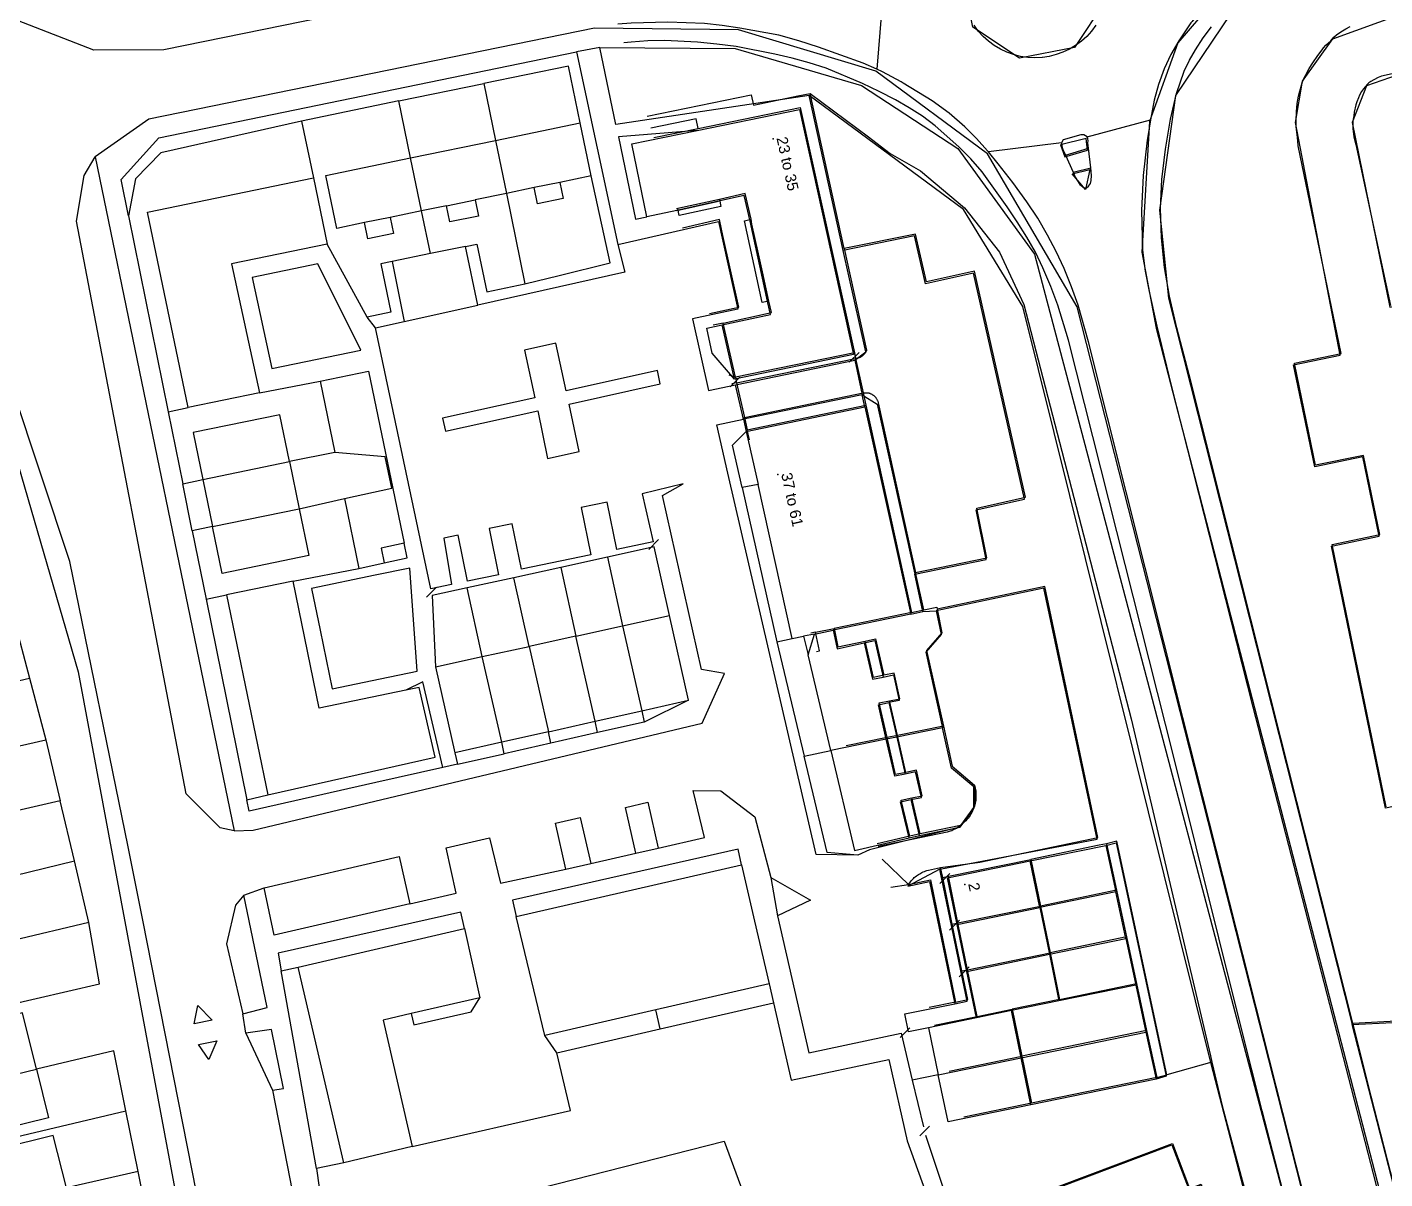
# Model space of a CAD drawing. Header units: millimetres. Extents: x 111502 to 977541, y 8702 to 1044108.
# Drawn here: x 488560.1 to 488700.3, y 243180.8 to 243299.7 of the extents above; entities that cross this region are included whole.
import ezdxf
from ezdxf.enums import TextEntityAlignment as Align

# ---------------------------------------------------------------- set-up
doc = ezdxf.new("R2010")
doc.units = ezdxf.units.MM
doc.header["$LTSCALE"] = 0.25
doc.linetypes.add('DASHED2', pattern=[9.525, 6.35, -3.175])
doc.layers.add('E HVSS As Laid HV', color=10, linetype='Continuous')
doc.layers.add('X HVSS Site Background', color=8, linetype='Continuous')
doc.styles.add('85C29BD3-77E0-4928-B775-6F', font='arial.ttf', dxfattribs={"height": 0.2})

# ---------------------------------------------------------------- blocks, each defined once
blk = doc.blocks.new('Gas OS')
at = {"layer": 'X HVSS Site Background'}
for points in [[(346.12, -346.82), (348.78, -346.41), (350.73, -347.94), (364.46, -344.7), (365.67, -342.51), (370.52, -342.72), (373.09, -348.61), (384.52, -397.31), (385.2, -405.78), (383.54, -415.75), (378.53, -420.52), (366.49, -422.42), (344.78, -425.2), (306.03, -433.14), (298.8, -433.17), (290.9, -430.11), (282.53, -423.77), (264.3, -401.51), (239.94, -377.26), (236.43, -369.12), (237.87, -363.28), (242.52, -360.11), (247.83, -360.65), (246.36, -362.08)], [(248.84, -565.23), (304.54, -560.59), (308.9, -558.12), (309.85, -553.42), (303.86, -523.04), (302.34, -515.46), (296.33, -485.98), (284.43, -450.33)], [(531.73, -394.99), (525.18, -394.57), (438.22, -412.58), (427.91, -416.68), (418.63, -423.22), (410.74, -432.4), (407.82, -440.54), (407, -454.02), (408.49, -461.87), (445.43, -604.54)], [(444.89, -596.49), (428.72, -533.82), (437.07, -533.39), (453.19, -529.29), (448.7, -508.07), (448.04, -504.93), (449.18, -504.69), (454.34, -528.99), (453.19, -529.29)], [(268.1, -431.25), (263.46, -422.75), (259.16, -415.39), (256.9, -412.11), (251.89, -405.9), (252.65, -405.12), (256.85, -410.22), (267.86, -425.8), (288.06, -466.04), (297.18, -497.37), (307.95, -555.05), (305.47, -558.38), (293.53, -560.2), (248.78, -563.23), (237.42, -562.42)], [(475.89, -426.94), (472.11, -427.83), (472.74, -431.27), (468.2, -432.24), (468.48, -433.52), (473.02, -432.53), (476.7, -430.34), (475.89, -426.94), (475.23, -423.84), (471.74, -407.38), (440.65, -413.78), (429.58, -418.03), (418.06, -426.6), (410.49, -437.85), (408.84, -449.69), (409.78, -458.77), (428.72, -533.82)], [(448.7, -508.07), (444.17, -509.01), (436.65, -510.55), (432.18, -511.48), (426.59, -484.39), (431.51, -483.37), (429.83, -475.18), (424.87, -476.21), (422.69, -465.68), (427.51, -464.68), (422.87, -440.64), (423.62, -436.37), (426.74, -432), (433.88, -429.43), (435.15, -429.17), (434.14, -424.41), (456.32, -419.72), (457.95, -427.43), (475.23, -423.84)], [(499.25, -727.76), (491.44, -715.97), (440.42, -611.9), (434.13, -592.51), (400.33, -459.68), (391.07, -443.86), (379.53, -435.34), (365.38, -431.08), (350.48, -430.91), (304.47, -440.29), (298.94, -444.2), (313.27, -513.82), (311.85, -513.48), (308.33, -509.97), (297.02, -450.84), (297.81, -446.13), (298.94, -444.2)], [(351.06, -432.9), (365.03, -433), (378.07, -436.81), (388.02, -443.34), (395.93, -454.23), (435.86, -605.28)], [(431.97, -606.32), (414.18, -537.86), (394.73, -459.63), (388.6, -449.62), (372.66, -437.84), (352.69, -440.83), (351.06, -432.9), (348.64, -433.34), (352.92, -453.25), (363.3, -450.86), (365.3, -459.91), (360.62, -460.92), (362.28, -468.31), (365.07, -467.74), (377.37, -465.2), (378.51, -464.34), (376.19, -453.87), (372.66, -437.84)], [(330.3, -438.41), (320.25, -440.49), (305.72, -443.77), (303.09, -446.47), (302.38, -450.28), (301.62, -446.53), (305.52, -442.24), (348.64, -433.34)], [(350.15, -446.16), (349.01, -440.68), (347.81, -434.81), (339.05, -436.61)], [(437.52, -440.18), (436.41, -435), (434.18, -435.49), (430.21, -436.86), (428.72, -440.64), (432.62, -459.72), (439.31, -458.35), (438.98, -456.71), (437.39, -457.04), (436.6, -453.22), (435.08, -453.57), (434.72, -446.18)], [(335.22, -449.24), (338.17, -448.64), (338.51, -450.3), (335.57, -450.91), (335.22, -449.24), (332.64, -449.78), (331.5, -444.3), (330.3, -438.41), (339.05, -436.61), (340.27, -442.49), (341.4, -447.97), (338.17, -448.64)], [(361.09, -441.45), (371.65, -439.28), (377.23, -464.61), (364.95, -467.14), (363.68, -461.55)], [(320.25, -440.49), (321.47, -446.36)], [(333.56, -454.18), (332.64, -449.78), (329.4, -450.44), (329.75, -452.11), (327.1, -452.64), (326.76, -450.98), (323.89, -451.58), (322.76, -446.1), (331.5, -444.3), (340.27, -442.49), (349.01, -440.68)], [(359, -449.72), (363.29, -448.77), (359, -449.72), (355.9, -450.39), (354.34, -442.84), (361.09, -441.45), (352.96, -442.11), (354.72, -450.63), (355.9, -450.39)], [(315.89, -468.57), (308.52, -470.08), (304.35, -449.89), (321.47, -446.36), (322.88, -453.21), (313.02, -455.25), (315.89, -468.57), (322.15, -467.37), (327.17, -466.32), (330.84, -484.09), (328.45, -484.6), (328.78, -486.12)], [(346.91, -446.83), (344.27, -447.37)], [(366.58, -450.82), (365.94, -448.19), (363.29, -448.77)], [(302.38, -450.28), (306.47, -470.51), (307.98, -477.95)], [(329.4, -450.44), (326.76, -450.98)], [(364.95, -467.14), (362.66, -464.46), (362.09, -461.9), (363.68, -461.55), (368.67, -460.46), (368.4, -459.28), (366.58, -450.82), (368.4, -459.28)], [(378.42, -470.02), (378.14, -468.76), (379.69, -469.72), (383.56, -487.3), (390.94, -485.78), (389.9, -480.65), (394.9, -479.53), (389.63, -456.19), (384.68, -457.29), (383.53, -452.35), (376.19, -453.87)], [(352.92, -453.25), (353.62, -456.11), (338.43, -459.5), (337.19, -453.44), (333.56, -454.18), (329.6, -454.99), (328.44, -455.23), (329.48, -460.23), (327.03, -460.74), (322.88, -453.21)], [(337.19, -453.44), (338.34, -453.2), (339.36, -458.12), (343.29, -457.31)], [(329.6, -454.99), (330.84, -461.19)], [(327.89, -461.84), (330.84, -461.19), (338.43, -459.5)], [(313.27, -513.82), (315.23, -513.74), (361.62, -502.69), (363.91, -497.56), (361.53, -497.14), (357.51, -479.16), (359.64, -477.97), (355.42, -478.99), (356.55, -483.97), (352.8, -484.73), (351.79, -479.85), (349.11, -480.41), (350.11, -485.3), (342.95, -486.76), (341.99, -482.09), (339.61, -482.58), (340.59, -487.35), (337.37, -488.01), (336.4, -483.26), (334.93, -483.56), (335.73, -488.37), (333.58, -488.8), (327.89, -461.84), (327.03, -460.74)], [(377.37, -465.2), (378.14, -468.76), (365.87, -471.3), (366.16, -472.56), (367.38, -478.02), (365.75, -478.35), (369.32, -494.28), (372.13, -506.08)], [(376.8, -465.41), (377.81, -464.39)], [(322.15, -467.37), (323.67, -474.72)], [(377.69, -516.32), (373.4, -516.25), (364.28, -476.85), (363.13, -471.87), (365.87, -471.3), (365.07, -467.74)], [(364.51, -467.94), (365.52, -466.93)], [(306.47, -470.51), (308.52, -470.08)], [(365.75, -478.35), (364.76, -473.97), (366.16, -472.56), (378.42, -470.02), (383.16, -491.41), (375.15, -493.07)], [(308.96, -482.81), (307.98, -477.95), (310.06, -477.52), (311.06, -482.38), (308.96, -482.81), (310.39, -489.88), (314.58, -510.59), (316.77, -510.1), (334.05, -506.21), (332.38, -499.01), (331.01, -499.27)], [(370.89, -493.95), (367.38, -478.02)], [(287.09, -478.98), (234, -490.24), (234.23, -496.55), (265.78, -490.74), (267.21, -496.51), (281.72, -492.93), (280.39, -487.44), (266.25, -490.65), (264.92, -485.25), (279.02, -481.78), (280.39, -487.44), (288.85, -485.62), (290.53, -491.92), (292.15, -498.03)], [(324.68, -479.49), (326.15, -486.71), (328.78, -486.12), (331.16, -485.6), (330.84, -484.09)], [(351.85, -485.54), (353.4, -492.63), (358.24, -491.56), (356.67, -484.48), (351.85, -485.54), (347.01, -486.61), (348.57, -493.69), (343.74, -494.75), (342.17, -487.66)], [(356.11, -484.73), (357.12, -483.72)], [(319.37, -488.02), (326.15, -486.71)], [(347.01, -486.61), (342.17, -487.66), (337.34, -488.72), (333.74, -489.51), (334.07, -496.87), (338.91, -495.81), (337.34, -488.72)], [(384.41, -491.16), (383.56, -487.3)], [(334.82, -507.27), (332.76, -498.43), (331.01, -499.27), (322.07, -501.14), (319.37, -488.02), (312.51, -489.44), (316.77, -510.1)], [(333.16, -489.66), (334.17, -488.65)], [(385, -534.14), (382.93, -534.56), (382.55, -532.71), (387.7, -531.66), (388.98, -531.39), (388.37, -528.43), (387.37, -523.6), (386.37, -518.79), (386.17, -517.77), (402.39, -514.65), (396.91, -488.73), (385.79, -491.07), (386.29, -493.51), (384.71, -495.36), (386.44, -503.15)], [(310.39, -489.88), (312.51, -489.44)], [(290.53, -491.92), (241.81, -501.09), (241.2, -497.5), (235.62, -498.44), (236.23, -502.02), (234.49, -502.29), (234.77, -508.59), (274.07, -502.21), (281.81, -500.43), (283.08, -505.82), (275.39, -507.68), (273.29, -507.55), (272.26, -503.3), (274.07, -502.21), (273.52, -499.95), (267.55, -501.39), (266.09, -499.33), (280.53, -494.98), (281.81, -500.43), (292.15, -498.03), (293.83, -504.42)], [(350.81, -503.66), (345.98, -504.75), (345.73, -503.58), (350.56, -502.49), (348.57, -493.69), (353.4, -492.63), (355.38, -501.42), (355.63, -502.58), (350.81, -503.66), (350.56, -502.49), (355.38, -501.42), (360.2, -500.32), (358.24, -491.56)], [(383.16, -491.41), (384.41, -491.16), (385.79, -491.07)], [(369.32, -494.28), (370.89, -493.95), (372.09, -493.71), (372.55, -495.63), (373.23, -493.48), (375.15, -493.07), (375.56, -494.99), (378.34, -494.4), (379.2, -498.13), (380.29, -497.92)], [(373.23, -493.48), (372.09, -493.71)], [(378.34, -494.4), (379.43, -494.16), (380.29, -497.92), (381.37, -497.69), (381.96, -500.33), (380.89, -500.55)], [(384.04, -514.29), (388.23, -513.41), (389.66, -511.43), (389.66, -509.26), (387.37, -507.32), (386.44, -503.15), (381.71, -504.12), (382.58, -507.94), (381.5, -508.17), (380.63, -504.35), (379.81, -500.78), (380.89, -500.55), (381.71, -504.12), (380.63, -504.35), (374.9, -505.51), (372.55, -495.63)], [(334.07, -496.87), (336.08, -505.75)], [(360.2, -500.32), (355.63, -502.58)], [(272.81, -509.2), (272.26, -506.6), (269.26, -507.24), (269.81, -509.83), (272.81, -509.2), (293.83, -504.42), (295.33, -510.71)], [(345.98, -504.75), (341.16, -505.84)], [(389.66, -509.26), (389.66, -511.43), (388.23, -513.41), (378.9, -515.76), (377.69, -516.32), (374.51, -516.04), (372.13, -506.08), (374.9, -505.51), (377.36, -515.83), (382.98, -514.54), (384.04, -514.29), (383.18, -510.58), (384.27, -510.37), (383.66, -507.72), (382.58, -507.94)], [(336.34, -506.93), (334.82, -507.27), (327.9, -508.83), (314.82, -511.77), (314.58, -510.59)], [(354.78, -516.12), (357.07, -515.6), (361.84, -514.51), (360.67, -509.63), (363.54, -509.68), (367.05, -512.37), (368.7, -518.63), (369.38, -522.59), (372.62, -536.72), (382.16, -534.72), (383.31, -539.57), (384.48, -544.39)], [(244.56, -525.35), (270.7, -523.28), (296.78, -516.91), (295.33, -510.71), (287.22, -512.57), (288.51, -517.82), (275.38, -521.06), (272.13, -521.29), (270.92, -516.42), (249.66, -518.72), (235.32, -520.77), (235.54, -526.45)], [(331.41, -521.33), (317.42, -524.58), (316.39, -519.71), (330.32, -516.46), (331.41, -521.33), (336.21, -520.25), (335.19, -515.57), (339.66, -514.54), (340.8, -519.2), (347.55, -517.75), (346.48, -513.01), (349.03, -512.44), (350.1, -517.18), (354.78, -516.12), (353.71, -511.41), (355.99, -510.83), (357.07, -515.6)], [(382.98, -514.54), (382.1, -510.8), (383.18, -510.58)], [(365.68, -517.31), (365.32, -515.7), (342.03, -520.97), (342.41, -522.66)], [(389.95, -533.13), (388.95, -528.32), (387.95, -523.49), (396.47, -521.74), (395.48, -516.92), (403.3, -515.31), (404.37, -515.03), (409.53, -539.15), (408.48, -539.45), (395.56, -542.11), (394.56, -537.25), (393.56, -532.38), (389.95, -533.13), (385, -534.14), (386, -539.01), (394.56, -537.25), (407.44, -534.6), (408.48, -539.45)], [(403.3, -515.31), (404.34, -520.12)], [(298.29, -523.26), (296.78, -516.91)], [(346.62, -536.72), (357.29, -534.26), (356.83, -532.29), (345.35, -534.95), (342.41, -522.66), (365.68, -517.31), (367.03, -523.15), (368.52, -529.6), (356.83, -532.29)], [(347.55, -517.75), (350.1, -517.18)], [(387.95, -523.49), (386.96, -518.67), (395.48, -516.92)], [(368.7, -518.63), (372.81, -520.98), (369.38, -522.59)], [(386.17, -517.77), (382.85, -519.51), (385.1, -519.05), (387.7, -531.66)], [(386.17, -519.24), (387.18, -518.22)], [(314.29, -520.45), (313.42, -521.5), (312.51, -525.48), (314.18, -532.72), (316.68, -532.07), (314.29, -520.45), (316.39, -519.71)], [(405.36, -524.92), (404.34, -520.12), (396.47, -521.74), (397.47, -526.56), (398.46, -531.36)], [(337.07, -523.91), (336.69, -522.19), (317.83, -526.45), (318.14, -528.26)], [(244.37, -537.9), (276.44, -534.92), (299.39, -529.6), (298.29, -523.26), (290.46, -525.15)], [(321.79, -548.68), (318.14, -528.26), (319.9, -527.9), (337.07, -523.91), (338.65, -531.05), (331.57, -532.69), (331.85, -533.86), (337.75, -532.5), (338.65, -531.05)], [(387.16, -524.06), (388.17, -523.04)], [(388.95, -528.32), (397.47, -526.56), (405.36, -524.92), (406.4, -529.74), (398.46, -531.36), (393.56, -532.38)], [(324.61, -548.11), (319.9, -527.9)], [(388.16, -528.88), (389.17, -527.86)], [(368.52, -529.6), (368.98, -531.56), (370.81, -539.56), (380.88, -537.44), (382.79, -545.84), (386.25, -555.47), (379.41, -558.01), (362.27, -564.4), (361.86, -563.46), (369.57, -560.35), (365.81, -551.09), (362.89, -551.95), (361.82, -556.7), (359.02, -557.07), (357.65, -559.21), (354.03, -558.73), (350.88, -554.96), (346.81, -556.09), (344.86, -550.72), (363.87, -545.87), (365.81, -551.09)], [(406.4, -529.74), (407.44, -534.6)], [(303.37, -548.99), (302.09, -542.73), (300.85, -536.54), (292.87, -538.44), (294.1, -543.45), (279.69, -547), (278.59, -542.47), (276.28, -542.65), (276.19, -541.22), (285.15, -540.28), (292.87, -538.44), (291.44, -532.61), (280.56, -535.23), (281.3, -538.27), (284.48, -537.51), (285.15, -540.28)], [(314.48, -534.7), (314.18, -532.72)], [(331.57, -532.69), (328.66, -533.36), (331.67, -546.41), (348.03, -542.68), (346.62, -536.72), (345.35, -534.95)], [(357.29, -534.26), (368.98, -531.56)], [(382.05, -535.15), (383.06, -534.14)], [(317.24, -540.59), (318.39, -540.41), (317.14, -534.34), (314.48, -534.7), (317.24, -540.59), (319.02, -549.76), (322.05, -565.36)], [(395.56, -542.11), (387, -543.87), (386, -539.01), (383.31, -539.57)], [(235.95, -562.04), (235.43, -550.12), (236.63, -550.07), (236.69, -551.28), (249.37, -550.21), (285.37, -546.68), (302.09, -542.73)], [(237.17, -562.38), (236.94, -557.12), (237.32, -561.3), (246.46, -562.67), (291.29, -559.15), (304.99, -557.11), (303.37, -548.99), (295.96, -550.69), (297.4, -556.46), (286.14, -558.7), (285.43, -555.71), (288.76, -554.94), (288.19, -552.5), (295.96, -550.69), (294.59, -545.26), (283.62, -547.98), (284.33, -550.98), (287.65, -550.21), (288.19, -552.5), (272.07, -554.28), (258.09, -555.43), (253.99, -555.77), (236.94, -557.12), (236.69, -551.28)], [(384.08, -545.32), (385.09, -544.31)], [(384.68, -545.25), (387.86, -554.86), (390.63, -562.26), (392.48, -561.57), (394.18, -566.06), (398.13, -576.63), (404.85, -574.12), (403.03, -569.32), (400.59, -563.66), (394.18, -566.06), (392.31, -566.77), (396.28, -577.34), (398.08, -582.15), (399.89, -586.96), (401.7, -591.77)], [(331.67, -546.41), (324.61, -548.11), (321.79, -548.68), (323.76, -562.71), (325.63, -562.41), (325.96, -564.58), (323.8, -564.94), (324.38, -568.58), (322.23, -572.53), (325.26, -583.03), (332.19, -585.17), (337.81, -583.13), (357.41, -575.75), (360.25, -576.91), (364.77, -575.22), (360.23, -564.16), (361.86, -563.46)], [(392.01, -560.35), (392.48, -561.57), (398.91, -559.17), (398.44, -557.92), (400.83, -557.02), (398.42, -550.66), (410.11, -546.24), (411.89, -550.91), (413.1, -550.45), (417.93, -569.05)]]:
    blk.add_lwpolyline(points, dxfattribs=at)
for points in [[(402.09, -422.31), (403.28, -428.07), (400.07, -432.88), (394.39, -434.01), (389.58, -430.8), (388.45, -425.13), (391.67, -420.32), (397.33, -419.18)], [(401.4, -443.49), (401.28, -442.3), (398.62, -442.94), (399.05, -444.19)], [(401.64, -445.51), (401.21, -447.57), (399.82, -445.95)], [(350.15, -446.16), (346.91, -446.83), (347.26, -448.5), (344.62, -449.04), (344.27, -447.37), (341.4, -447.97), (343.29, -457.31), (346.83, -456.43), (352.12, -455.14)], [(326.35, -464.17), (321.94, -455.25), (315.16, -456.64), (317.19, -466.06)], [(347.88, -469.72), (357.29, -467.62), (356.99, -466.26), (347.58, -468.35), (346.49, -463.42), (343.25, -464.15), (344.35, -469.07), (334.79, -471.17), (335.1, -472.54), (344.64, -470.42), (345.64, -475.33), (348.91, -474.64)], [(319, -475.67), (320, -480.53), (321, -485.37), (312.06, -487.22), (311.06, -482.38), (320, -480.53), (324.68, -479.49), (329.58, -478.41), (328.88, -475.16), (323.67, -474.72), (319, -475.67), (317.99, -470.82), (309.05, -472.67), (310.06, -477.52)], [(327.83, -487.41), (321.26, -488.76), (322.16, -493.09), (323.4, -499.13), (328.36, -498.1), (332.18, -497.31), (331.41, -486.67)], [(343.74, -494.75), (345.73, -503.58), (340.91, -504.66), (336.08, -505.75), (336.34, -506.93), (341.16, -505.84), (340.91, -504.66), (338.91, -495.81)], [(311.01, -533.35), (309.17, -533.73), (309.52, -531.85)], [(311.48, -535.49), (310.68, -537.44), (309.6, -535.89)]]:
    blk.add_lwpolyline(points, close=True, dxfattribs=at)
blk = doc.blocks.new('OS MAP 060722')
at = {"layer": 'X HVSS Site Background'}
for points in [[(-113.61, 4070.54), (-121.03, 4099.99), (-130.32, 4136.85), (-131.78, 4142.36), (-132.52, 4145.63), (-133.05, 4148.59), (-133.34, 4151.67), (-133.46, 4154.7), (-133.33, 4157.68), (-132.95, 4160.83), (-132.43, 4163.92), (-131.82, 4166.55), (-131, 4168.88), (-130.46, 4170), (-129.83, 4171.09), (-129.05, 4172.3), (-128.19, 4173.44)], [(-140.14, 4173.61), (-140.59, 4173.02), (-141.08, 4172.47), (-141.63, 4171.97), (-142.23, 4171.53), (-142.87, 4171.15), (-143.54, 4170.83), (-144.23, 4170.58), (-144.95, 4170.4), (-145.65, 4170.29), (-145.69, 4170.29), (-146.43, 4170.25), (-147.17, 4170.29), (-147.9, 4170.4), (-148.62, 4170.58), (-149.32, 4170.83), (-149.99, 4171.15), (-150.63, 4171.53), (-151.22, 4171.97), (-151.77, 4172.47), (-152.27, 4173.02), (-152.71, 4173.61)], [(-123.66, 4181.18), (-124.43, 4180.51), (-126.73, 4178.21), (-128.98, 4175.65), (-130.2, 4174.01), (-130.32, 4173.86), (-131.56, 4172), (-132.39, 4170.59), (-133.09, 4169.12), (-133.67, 4167.51), (-134.1, 4165.86), (-134.49, 4163.86)], [(-162.76, 4169.07), (-164.17, 4169.71), (-168.76, 4171.36), (-170.8, 4172.02), (-172.86, 4172.58), (-176.91, 4173.33), (-178.73, 4173.6), (-180.55, 4173.8), (-184.33, 4173.94), (-188.11, 4173.84), (-189.49, 4173.74)], [(-162.28, 4174.99), (-162.28, 4174.96), (-162.76, 4169.07)], [(-110.14, 4092.89), (-115.73, 4119.99), (-110.8, 4121.01), (-112.49, 4129.19), (-117.44, 4128.17), (-119.61, 4138.71), (-114.79, 4139.7), (-119.24, 4161.15), (-119.28, 4161.64), (-119.36, 4162.34), (-119.44, 4163.13), (-119.43, 4163.75), (-119.41, 4164.68), (-119.33, 4165.54), (-119.2, 4166.28), (-119.08, 4166.79), (-118.82, 4167.68), (-118.68, 4168.03), (-118.49, 4168.43), (-118.1, 4169.16), (-117.74, 4169.74), (-117.21, 4170.5), (-116.77, 4171.09), (-116.61, 4171.28), (-116.38, 4171.55), (-115.86, 4172.02), (-115.56, 4172.39), (-115.29, 4172.63), (-114.85, 4172.93), (-114.31, 4173.25), (-113.87, 4173.47)], [(-113.91, 4026.42), (-122.96, 4061.47), (-125.08, 4069.94), (-132.13, 4098.14), (-142.94, 4141.1), (-144.07, 4144.71), (-144.79, 4146.64), (-145.6, 4148.55), (-146.38, 4150.17), (-147.26, 4151.73), (-148.26, 4153.3), (-149.3, 4154.85), (-151.86, 4158.47), (-153.03, 4159.81), (-154.28, 4161.07), (-156.74, 4163.24), (-158.05, 4164.21), (-159.41, 4165.09), (-160.81, 4165.91), (-162.51, 4166.78), (-164.23, 4167.6), (-167.98, 4169.18), (-169.73, 4169.73), (-171.5, 4170.2), (-173.29, 4170.62), (-177.27, 4171.42), (-179.26, 4171.67), (-181.26, 4171.86), (-184.69, 4172.03), (-186.41, 4171.99), (-188.13, 4171.87), (-188.87, 4171.79)], [(-151.23, 4160.54), (-151.31, 4160.63), (-152.45, 4161.91), (-153.65, 4163.13), (-155.29, 4164.55), (-157.03, 4165.82), (-160.03, 4167.65), (-160.23, 4167.77), (-162.17, 4168.79), (-162.76, 4169.07)], [(-108.12, 4168.91), (-110.62, 4168.36), (-110.98, 4168.23), (-111.43, 4167.99), (-111.74, 4167.81), (-111.95, 4167.66), (-112.09, 4167.54), (-112.49, 4167.05), (-112.69, 4166.77), (-112.89, 4166.39), (-113, 4166.13), (-113.18, 4165.69), (-113.28, 4165.38), (-113.45, 4164.63), (-113.5, 4164.25), (-113.59, 4163.75), (-113.6, 4163.54), (-113.6, 4163.19), (-113.58, 4162.92), (-113.48, 4162.09), (-113.3, 4161.29), (-109.69, 4144.67)], [(-186.48, 4164.22), (-175.72, 4166.43), (-175.5, 4165.36), (-170.9, 4166.31), (-169.64, 4166.57)], [(-166.11, 4150.54), (-169.64, 4166.57)], [(-169.64, 4166.57), (-163.62, 4162.09), (-161.38, 4160.36), (-158.25, 4158.58), (-153.7, 4154.77), (-150.07, 4150.16), (-147.58, 4144.76), (-136.47, 4101.96), (-128.3, 4067.15), (-128.15, 4066.5)], [(-181.2, 4162.96), (-170.66, 4165.13), (-165.07, 4139.79)], [(-181.2, 4162.96), (-181.4, 4163.94), (-186.08, 4162.98)], [(-185.78, 4162.02), (-181.2, 4162.96)], [(-141.03, 4162.1), (-134.49, 4163.86)], [(-134.49, 4163.86), (-134.5, 4163.81), (-134.82, 4161.76), (-135.26, 4158.09), (-135.41, 4154.49), (-135.31, 4150.37), (-135.05, 4148.23), (-134.63, 4146.12), (-133.82, 4142.53), (-132.34, 4136.42), (-123.91, 4103.19), (-111.48, 4054.96), (-104.89, 4028.67)], [(-143.68, 4161.46), (-151.23, 4160.54)], [(-141.03, 4162.1), (-141.39, 4162.29), (-141.68, 4162.29), (-143.5, 4161.77), (-143.68, 4161.46)], [(-143.68, 4161.46), (-143.65, 4161.12), (-143.54, 4160.79), (-143.25, 4160.21)], [(-140.9, 4160.92), (-140.97, 4161.48), (-140.94, 4161.69), (-140.96, 4161.9), (-141.03, 4162.1)], [(-112.01, 4026.93), (-119.45, 4055.88), (-131.15, 4102.1), (-140.88, 4140.9), (-141.97, 4144.71), (-142.64, 4146.61), (-143.41, 4148.49), (-144.22, 4150.23), (-145.11, 4151.93), (-146.14, 4153.68), (-147.25, 4155.39), (-148.69, 4157.38), (-150.21, 4159.31), (-151.23, 4160.54)], [(-143.25, 4160.21), (-140.9, 4160.92)], [(-143.25, 4160.21), (-142.48, 4158.45)], [(-140.66, 4158.89), (-140.9, 4160.92)], [(-142.48, 4158.45), (-140.66, 4158.89)], [(-142.48, 4158.45), (-142.26, 4157.94), (-142.04, 4157.55), (-141.78, 4157.18), (-141.34, 4156.81), (-141.09, 4156.83), (-140.88, 4156.98), (-140.69, 4157.26), (-140.6, 4157.58), (-140.57, 4158.08), (-140.66, 4158.89)], [(-175.73, 4153.58), (-176.36, 4156.22), (-179.01, 4155.63)], [(-183.3, 4154.69), (-183.45, 4154.66)], [(-179.01, 4155.63), (-178.85, 4154.91), (-183.15, 4153.96), (-183.3, 4154.69)], [(-179.01, 4155.63), (-183.3, 4154.69)], [(-180.03, 4143.84), (-177, 4144.5), (-178.66, 4151.9), (-179, 4153.55), (-182.82, 4152.65)], [(-173.9, 4145.12), (-174.59, 4144.98), (-176.41, 4153.42), (-175.73, 4153.58)], [(-173.9, 4145.12), (-174.57, 4148.14), (-175.05, 4150.32), (-175.66, 4153.07), (-175.73, 4153.58)], [(-158.75, 4117.08), (-151.38, 4118.6), (-152.41, 4123.74), (-147.41, 4124.86), (-152.68, 4148.21), (-157.63, 4147.11), (-158.77, 4152.05), (-166.11, 4150.54)], [(-166.11, 4150.54), (-163.8, 4140.05), (-163.82, 4140), (-163.84, 4139.95), (-163.87, 4139.9), (-163.89, 4139.85), (-163.92, 4139.8), (-163.95, 4139.76), (-163.98, 4139.71), (-164.02, 4139.67), (-164.08, 4139.6), (-164.12, 4139.56), (-164.16, 4139.52), (-164.2, 4139.49), (-164.25, 4139.45), (-164.29, 4139.42), (-164.34, 4139.39), (-164.38, 4139.36), (-164.43, 4139.34), (-164.48, 4139.31), (-164.53, 4139.29), (-164.58, 4139.27), (-164.64, 4139.25), (-164.69, 4139.24), (-164.74, 4139.23), (-164.8, 4139.22), (-164.85, 4139.21), (-164.94, 4139.2)], [(-178.62, 4142.85), (-173.64, 4143.94), (-173.9, 4145.12)], [(-178.62, 4142.85), (-179.65, 4142.63)], [(-177.36, 4137.26), (-178.62, 4142.85)], [(-165.07, 4139.79), (-177.36, 4137.26)], [(-177.23, 4136.67), (-164.94, 4139.2)], [(-165.07, 4139.79), (-164.94, 4139.2)], [(-164.94, 4139.2), (-164.16, 4135.64)], [(-178.03, 4137.5), (-177.36, 4137.26)], [(-177.23, 4136.67), (-177.73, 4136.57)], [(-177.36, 4137.26), (-177.23, 4136.67)], [(-177.23, 4136.67), (-176.43, 4133.1)], [(-176.43, 4133.1), (-176.4, 4133.11), (-164.16, 4135.64)], [(-164.16, 4135.64), (-164.14, 4135.64), (-164.08, 4135.65), (-164.03, 4135.66), (-163.97, 4135.66), (-163.92, 4135.66), (-163.86, 4135.66), (-163.81, 4135.66), (-163.75, 4135.66), (-163.69, 4135.65), (-163.64, 4135.64), (-163.59, 4135.63), (-163.53, 4135.61), (-163.48, 4135.6), (-163.43, 4135.58), (-163.37, 4135.56), (-163.32, 4135.53), (-163.27, 4135.51), (-163.22, 4135.48), (-163.18, 4135.45), (-163.13, 4135.42), (-163.09, 4135.39), (-163.03, 4135.34), (-162.99, 4135.3), (-162.95, 4135.26), (-162.91, 4135.22), (-162.87, 4135.18), (-162.84, 4135.13), (-162.81, 4135.09), (-162.78, 4135.04), (-162.75, 4134.99), (-162.72, 4134.94), (-162.7, 4134.89), (-162.68, 4134.84), (-162.66, 4134.79), (-162.64, 4134.74), (-162.62, 4134.68), (-162.61, 4134.63), (-158.75, 4117.08)], [(-164.16, 4135.64), (-163.88, 4134.37)], [(-176.14, 4131.84), (-163.88, 4134.37)], [(-163.88, 4134.37), (-159.16, 4112.97)], [(-176.62, 4133.06), (-176.43, 4133.1)], [(-176.43, 4133.1), (-176.14, 4131.84)], [(-176.14, 4131.84), (-176.21, 4131.77)], [(-175.91, 4130.8), (-176.14, 4131.84)], [(-157.9, 4113.23), (-158.75, 4117.08)], [(-156.16, 4086.61), (-152.1, 4087.18), (-139.94, 4089.72), (-145.4, 4115.65), (-156.53, 4113.31)], [(-159.16, 4112.97), (-167.16, 4111.32)], [(-159.16, 4112.97), (-157.9, 4113.23)], [(-157.9, 4113.23), (-156.57, 4113.5), (-156.53, 4113.31)], [(-156.53, 4113.31), (-156.03, 4110.87), (-157.61, 4109.03), (-155.88, 4101.23)], [(-169.08, 4110.91), (-169.58, 4110.81)], [(-169.08, 4110.91), (-167.16, 4111.32)], [(-168.99, 4108.93), (-168.67, 4108.99), (-169.08, 4110.91)], [(-167.16, 4111.32), (-166.76, 4109.4), (-163.97, 4109.99)], [(-163.97, 4109.99), (-162.89, 4110.22)], [(-162.03, 4106.47), (-163.11, 4106.25), (-163.97, 4109.99)], [(-162.89, 4110.22), (-162.03, 4106.47)], [(-161.43, 4103.83), (-160.36, 4104.05), (-160.95, 4106.69), (-162.03, 4106.47)], [(-161.69, 4100.04), (-162.51, 4103.61), (-161.43, 4103.83)], [(-160.61, 4100.26), (-161.43, 4103.83)], [(-155.88, 4101.23), (-160.61, 4100.26)], [(-155.88, 4101.23), (-154.96, 4097.07), (-152.66, 4095.12)], [(-161.69, 4100.04), (-165.91, 4099.18)], [(-160.61, 4100.26), (-161.69, 4100.04)], [(-159.74, 4096.44), (-160.82, 4096.22), (-161.69, 4100.04)], [(-159.74, 4096.44), (-160.61, 4100.26)], [(-159.14, 4093.8), (-158.06, 4094.02), (-158.66, 4096.66), (-159.74, 4096.44)], [(-152.66, 4095.12), (-152.67, 4092.95)], [(-152.66, 4095.12), (-152.62, 4094.97), (-152.58, 4094.81), (-152.56, 4094.66), (-152.53, 4094.5), (-152.52, 4094.35), (-152.51, 4094.19), (-152.51, 4094.03), (-152.51, 4093.87), (-152.52, 4093.72), (-152.54, 4093.56), (-152.56, 4093.4), (-152.59, 4093.25), (-152.67, 4092.95)], [(-159.35, 4089.84), (-160.22, 4093.58), (-159.14, 4093.8)], [(-158.28, 4090.09), (-159.14, 4093.8)], [(-152.67, 4092.95), (-152.73, 4092.78), (-152.79, 4092.62), (-152.86, 4092.46), (-152.94, 4092.3), (-153.03, 4092.15), (-153.12, 4092), (-153.22, 4091.85), (-153.33, 4091.71), (-153.44, 4091.58), (-153.56, 4091.45), (-153.69, 4091.32), (-153.82, 4091.2), (-153.95, 4091.08), (-154.1, 4090.96)], [(-152.67, 4092.95), (-154.1, 4090.96)], [(-159.35, 4089.84), (-162.71, 4089.07)], [(-154.1, 4090.96), (-154.24, 4090.86), (-154.39, 4090.76), (-154.54, 4090.66), (-154.69, 4090.58), (-154.85, 4090.5), (-155.01, 4090.42), (-155.18, 4090.36), (-155.49, 4090.25), (-162.62, 4088.79)], [(-158.28, 4090.09), (-159.35, 4089.84)], [(-154.1, 4090.96), (-158.28, 4090.09)], [(-139.03, 4089.07), (-139.78, 4088.92), (-146.85, 4087.46)], [(-132.8, 4065.21), (-134.87, 4074.85), (-137.95, 4089.34), (-139.03, 4089.07)], [(-139.03, 4089.07), (-137.99, 4084.26)], [(-159.47, 4084.86), (-162.2, 4087.47)], [(-155.36, 4085.71), (-146.85, 4087.46)], [(-146.85, 4087.46), (-145.86, 4082.64)], [(-159.47, 4084.86), (-159.35, 4085.04), (-159.27, 4085.15), (-159.18, 4085.26), (-159.08, 4085.37), (-158.98, 4085.47), (-158.88, 4085.57), (-158.78, 4085.66), (-158.67, 4085.75), (-158.55, 4085.83), (-158.44, 4085.91), (-158.32, 4085.98), (-158.09, 4086.11), (-157.96, 4086.17), (-157.83, 4086.22), (-157.7, 4086.27), (-157.57, 4086.31), (-157.43, 4086.35), (-156.16, 4086.61)], [(-155.95, 4085.59), (-156.16, 4086.61)], [(-155.95, 4085.59), (-155.36, 4085.71)], [(-154.96, 4080.77), (-155.95, 4085.59)], [(-154.37, 4080.89), (-155.36, 4085.71)], [(-161.3, 4084.6), (-159.47, 4084.86)], [(-159.47, 4084.86), (-157.22, 4085.33), (-154.62, 4072.72)], [(-137.99, 4084.26), (-145.86, 4082.64)], [(-137.99, 4084.26), (-136.96, 4079.45)], [(-154.37, 4080.89), (-145.86, 4082.64)], [(-145.86, 4082.64), (-144.86, 4077.82)], [(-154.96, 4080.77), (-154.37, 4080.89)], [(-153.96, 4075.94), (-154.96, 4080.77)], [(-153.37, 4076.06), (-154.37, 4080.89)], [(-136.96, 4079.45), (-144.86, 4077.82)], [(-136.96, 4079.45), (-135.93, 4074.63)], [(-153.37, 4076.06), (-144.86, 4077.82)], [(-144.86, 4077.82), (-143.87, 4073)], [(-154.62, 4072.72), (-153.35, 4072.98), (-153.96, 4075.94)], [(-153.96, 4075.94), (-153.37, 4076.06)], [(-152.38, 4071.24), (-153.37, 4076.06)], [(-143.87, 4073), (-135.93, 4074.63)], [(-135.93, 4074.63), (-134.89, 4069.77)], [(-113.61, 4070.54), (-105.26, 4070.97), (-89.14, 4075.07)], [(-143.87, 4073), (-148.77, 4071.99)], [(-154.62, 4072.72), (-157.36, 4072.16)], [(-152.38, 4071.24), (-148.77, 4071.99)], [(-148.77, 4071.99), (-147.77, 4067.12)], [(-156.79, 4070.34), (-152.38, 4071.24)], [(-102.98, 4029.06), (-111.71, 4063.01), (-113.61, 4070.54)], [(-134.89, 4069.77), (-147.77, 4067.12)], [(-134.89, 4069.77), (-133.85, 4064.92)], [(-155.28, 4065.58), (-147.77, 4067.12)], [(-147.77, 4067.12), (-146.77, 4062.26)], [(-128.15, 4066.5), (-132.8, 4065.21)], [(-128.15, 4066.5), (-127.06, 4061.86), (-116.89, 4024.17), (-110.39, 3998.02), (-101.1, 3975.8), (-94.25, 3961.7), (-91.73, 3957.55), (-88.66, 3951.71), (-83.97, 3942.73)], [(-133.85, 4064.92), (-146.77, 4062.26)], [(-133.85, 4064.92), (-132.8, 4065.21)], [(-146.77, 4062.26), (-153.78, 4060.82)], [(-143.91, 4053.7), (-132.22, 4058.12)], [(-132.22, 4058.12), (-130.45, 4053.45), (-129.24, 4053.91), (-124.42, 4035.3)]]:
    blk.add_lwpolyline(points, dxfattribs=at)
for p in [(-173.45, 4161.89), (-172.97, 4127.2), (-153.65, 4084.86)]:
    blk.add_point(p, dxfattribs=at)
at = {"layer": 'X HVSS Site Background', "style": '85C29BD3-77E0-4928-B775-6F'}
for s, height, rotation, p in [('23 to 35', 1.125, 282.4, (-173.45, 4161.89)), ('37 to 61', 1.125, 282.4, (-172.97, 4127.2)), ('2', 1.12, 281.6, (-153.65, 4084.86))]:
    blk.add_text(s, height=height, rotation=rotation, dxfattribs=at).set_placement(p, align=Align.BOTTOM_LEFT)

msp = doc.modelspace()

# ---------------------------------------------------------------- linework, layer by layer
at = {"lineweight": 0}
msp.add_circle((488727.82, 239008.33), 11388.42, dxfattribs=at)
at = {"layer": 'X HVSS Site Background', "lineweight": 0}
for p in [(488637.13, 243288.2), (488637.61, 243253.51), (488656.93, 243211.17)]:
    msp.add_point(p, dxfattribs=at)

# ---------------------------------------------------------------- block references
at = {"layer": 'E HVSS As Laid HV', "linetype": 'DASHED2', "lineweight": 0}
msp.add_blockref('OS MAP 060722', (488810.58, 239126.31), dxfattribs=at)
at = {"layer": 'X HVSS Site Background', "lineweight": 0}
msp.add_blockref('Gas OS', (488268.18, 243730.52), dxfattribs=at)

# ---------------------------------------------------------------- texts
at = {"layer": 'X HVSS Site Background', "lineweight": 0, "style": '85C29BD3-77E0-4928-B775-6F'}
for s, height, rotation, p in [('23 to 35', 1.125, 282.4, (488637.13, 243288.2)), ('37 to 61', 1.125, 282.4, (488637.61, 243253.51)), ('2', 1.12, 281.6, (488656.93, 243211.17))]:
    msp.add_text(s, height=height, rotation=rotation, dxfattribs=at).set_placement(p, align=Align.BOTTOM_LEFT)

doc.saveas('drawing.dxf')
